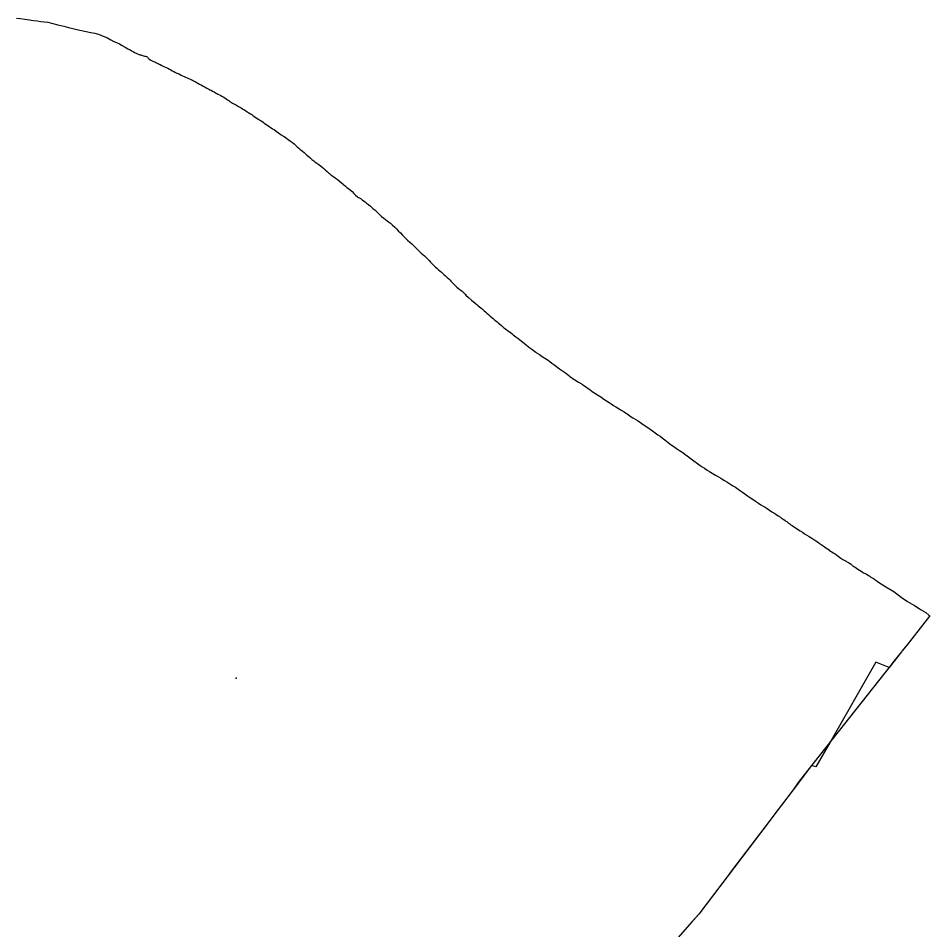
# Model space of a CAD drawing. Header units: inches. Extents: x 11258954 to 11313122, y 3645444 to 3695200.
# Drawn here: x 11306228 to 11313122, y 3665357 to 3672261 of the extents above; entities that cross this region are included whole.
import ezdxf

# ---------------------------------------------------------------- set-up
doc = ezdxf.new("R2010")
doc.units = ezdxf.units.IN
doc.header["$MEASUREMENT"] = 0
for name, color, linetype in [('AnnexationHistory', 183, 'Continuous'), ('RecyclingCenter', 61, 'Continuous'), ('ZipCode', 108, 'Continuous')]:
    doc.layers.add(name, color=color, linetype=linetype)

msp = doc.modelspace()

# ---------------------------------------------------------------- linework, layer by layer
at = {"layer": 'AnnexationHistory'}
msp.add_polyline3d([(11306215.75, 3672261.1875, 0), (11306244.25, 3672258.25, 0), (11306278.6565, 3672254.1875, 0), (11306314.25, 3672249.1875, 0), (11306343.6565, 3672244.6875, 0), (11306371.719, 3672240.75, 0), (11306398.0315, 3672237.6875, 0), (11306425.594, 3672234.5, 0), (11306452.5315, 3672230.625, 0), (11306490.219, 3672222.6875, 0), (11306528.219, 3672212.5, 0), (11306572.5625, 3672200.4375, 0), (11306609.1875, 3672191.25, 0), (11306640.6875, 3672183.75, 0), (11306670.5315, 3672176.9375, 0), (11306705.625, 3672169, 0), (11306742.6565, 3672160.8125, 0), (11306778.2815, 3672153.375, 0), (11306806.9065, 3672147.5625, 0), (11306836.4065, 3672139.6875, 0), (11306871.344, 3672126.5, 0), (11306903.125, 3672111.75, 0), (11306928.5, 3672098.625, 0), (11306952.1565, 3672086.25, 0), (11306971.844, 3672076.5625, 0), (11306992.9065, 3672066.375, 0), (11307013.4065, 3672056, 0), (11307035.6875, 3672043.625, 0), (11307058.125, 3672030.5625, 0), (11307073.591, 3672021.809, 0), (11307084.4065, 3672015.6875, 0), (11307097.125, 3672008.4375, 0), (11307108.2815, 3672002.5, 0), (11307113.344, 3672000, 0), (11307119.625, 3671997.25, 0), (11307128.969, 3671993.0625, 0), (11307136.469, 3671989.625, 0), (11307143.0315, 3671986.875, 0), (11307148.469, 3671985.0625, 0), (11307154.844, 3671983.1875, 0), (11307161.219, 3671981.4375, 0), (11307168.469, 3671979.4375, 0), (11307175.6875, 3671977.5, 0), (11307184.219, 3671975.25, 0), (11307190.0625, 3671973.9375, 0), (11307195.0625, 3671972.8125, 0), (11307199.219, 3671971.25, 0), (11307202.125, 3671969.0625, 0), (11307205, 3671966.0625, 0), (11307207.625, 3671962.875, 0), (11307210.6565, 3671959.1875, 0), (11307214.0315, 3671955.75, 0), (11307218.8125, 3671952.0625, 0), (11307231.25, 3671944.4375, 0), (11307241.6565, 3671939.1875, 0), (11307251.219, 3671934.875, 0), (11307260.125, 3671930.625, 0), (11307269.844, 3671925.8125, 0), (11307279.219, 3671921.25, 0), (11307286.1565, 3671918, 0), (11307293.469, 3671914.5625, 0), (11307302.625, 3671910.25, 0), (11307315.344, 3671904.0625, 0), (11307325.5, 3671899.0625, 0), (11307334.4065, 3671894.6875, 0), (11307345.875, 3671889, 0), (11307358.75, 3671882.5, 0), (11307371.219, 3671875.875, 0), (11307381.5, 3671870.125, 0), (11307392.094, 3671864.25, 0), (11307405.1875, 3671857.5, 0), (11307418.094, 3671851.4375, 0), (11307428.844, 3671846.625, 0), (11307438.4065, 3671842.25, 0), (11307448.5, 3671837.1875, 0), (11307459.6565, 3671831.4375, 0), (11307470.7815, 3671825.875, 0), (11307482.0315, 3671820.8125, 0), (11307493.5625, 3671815.9375, 0), (11307507, 3671810.25, 0), (11307529.4375, 3671800.25, 0), (11307538.1875, 3671796.0625, 0), (11307545.5315, 3671792.1875, 0), (11307554.0315, 3671787.5625, 0), (11307562.594, 3671782.875, 0), (11307574, 3671776.6875, 0), (11307585.25, 3671770.625, 0), (11307598.1875, 3671763.5, 0), (11307611, 3671756.25, 0), (11307622.125, 3671749.8125, 0), (11307630.969, 3671744.6875, 0), (11307641.6565, 3671738.8125, 0), (11307655.094, 3671731.75, 0), (11307668.5625, 3671724.875, 0), (11307677.3125, 3671720.4375, 0), (11307686.094, 3671716, 0), (11307696.375, 3671710.6875, 0), (11307709.344, 3671703.8125, 0), (11307720.4375, 3671697.8125, 0), (11307729.969, 3671692.6875, 0), (11307738.9065, 3671687.875, 0), (11307749.1565, 3671682.25, 0), (11307759.344, 3671676.6875, 0), (11307769.0625, 3671671.25, 0), (11307778.6875, 3671665.5, 0), (11307789.9375, 3671658.3125, 0), (11307801.625, 3671650.4375, 0), (11307811.4375, 3671643.6875, 0), (11307820.344, 3671637.6875, 0), (11307826.9375, 3671633.5, 0), (11307834.3125, 3671629.0625, 0), (11307841.5315, 3671624.6875, 0), (11307849.5625, 3671619.8125, 0), (11307857.8125, 3671614.875, 0), (11307867.9375, 3671609.125, 0), (11307878.594, 3671603.4375, 0), (11307887.5315, 3671598.875, 0), (11307895.125, 3671594.6875, 0), (11307903.9065, 3671589.0625, 0), (11307913.875, 3671582.5, 0), (11307923.5315, 3671576.5, 0), (11307928.0315, 3671574, 0), (11307932.7815, 3671571.375, 0), (11307938.5315, 3671567.9375, 0), (11307948.594, 3671561, 0), (11307956.5315, 3671555, 0), (11307963.344, 3671550.125, 0), (11307972.844, 3671544.75, 0), (11307984.125, 3671538.75, 0), (11307994.9375, 3671532.3125, 0), (11308002.875, 3671526.375, 0), (11308010.625, 3671520, 0), (11308020.125, 3671512.6875, 0), (11308032.1565, 3671504.5, 0), (11308042.625, 3671498, 0), (11308052.125, 3671492.5, 0), (11308060.9065, 3671487.3125, 0), (11308070.5625, 3671481.3125, 0), (11308079.719, 3671475.125, 0), (11308086.875, 3671469.875, 0), (11308094.125, 3671464.375, 0), (11308103.125, 3671457.75, 0), (11308115.1565, 3671449.3125, 0), (11308125.25, 3671442.5, 0), (11308133.5, 3671437.125, 0), (11308141.6875, 3671431.875, 0), (11308151.719, 3671425.4375, 0), (11308162.6875, 3671418.5, 0), (11308178.5, 3671407.3125, 0), (11308196.1565, 3671394.9375, 0), (11308217.5, 3671380.125, 0), (11308233.219, 3671369.25, 0), (11308246.375, 3671360.1875, 0), (11308256.875, 3671353.125, 0), (11308270.1875, 3671344.0625, 0), (11308286.375, 3671332.375, 0), (11308294.114, 3671326.415, 0), (11308302.2815, 3671320.125, 0), (11308313.969, 3671310.375, 0), (11308325.344, 3671300.3125, 0), (11308338.6875, 3671288.375, 0), (11308350.4065, 3671278.0625, 0), (11308360.469, 3671269.3125, 0), (11308368.875, 3671262.125, 0), (11308378.2815, 3671254.25, 0), (11308389.5, 3671244.875, 0), (11308400.6565, 3671235.375, 0), (11308410.9375, 3671226.3125, 0), (11308421.125, 3671217.25, 0), (11308433.2815, 3671206.75, 0), (11308449.1565, 3671193.25, 0), (11308462.844, 3671181.75, 0), (11308474.875, 3671172.375, 0), (11308486.844, 3671163.875, 0), (11308500.7815, 3671154.125, 0), (11308514.469, 3671144.1875, 0), (11308526.75, 3671134.375, 0), (11308538.625, 3671123.875, 0), (11308552.4375, 3671111.375, 0), (11308563.8125, 3671101.125, 0), (11308573.625, 3671092.3125, 0), (11308581.25, 3671085.5625, 0), (11308593.094, 3671076.25, 0), (11308608.719, 3671065.0625, 0), (11308624.844, 3671053.75, 0), (11308640.25, 3671042.75, 0), (11308654.969, 3671031.5625, 0), (11308671.625, 3671018, 0), (11308687.969, 3671003.8125, 0), (11308702.0315, 3670991.3125, 0), (11308714.0315, 3670981.5625, 0), (11308725.844, 3670972.9375, 0), (11308739.7815, 3670962.1875, 0), (11308753.219, 3670950.375, 0), (11308766.1565, 3670936.3125, 0), (11308778.8125, 3670922.625, 0), (11308795.219, 3670909.8125, 0), (11308801.875, 3670905.9375, 0), (11308807.969, 3670902.6875, 0), (11308812.8125, 3670900.1875, 0), (11308820.6565, 3670894.8125, 0), (11308829.9375, 3670887.3125, 0), (11308839.4065, 3670879.625, 0), (11308851.25, 3670871, 0), (11308863.0315, 3670863, 0), (11308876.4065, 3670853, 0), (11308891.219, 3670840.4375, 0), (11308893.2245, 3670838.605, 0), (11308903.5315, 3670829.1875, 0), (11308913.4065, 3670820, 0), (11308923.9065, 3670810.6875, 0), (11308936.844, 3670799.25, 0), (11308949.8125, 3670787.4375, 0), (11308963.344, 3670774.375, 0), (11308976.6565, 3670761.625, 0), (11308992.7815, 3670747.8125, 0), (11309006.375, 3670737.3125, 0), (11309018.5, 3670728.4375, 0), (11309028.375, 3670721.4375, 0), (11309042.469, 3670710.3125, 0), (11309058.969, 3670695.625, 0), (11309075.1875, 3670680.25, 0), (11309088.969, 3670666.5625, 0), (11309102.4065, 3670652.75, 0), (11309117.969, 3670636.625, 0), (11309133.594, 3670620.375, 0), (11309138.5925, 3670615.192, 0), (11309147.1565, 3670606.3125, 0), (11309158.7815, 3670594.8125, 0), (11309172.4065, 3670582.4375, 0), (11309188.6565, 3670568, 0), (11309204.5625, 3670553.4375, 0), (11309217.1565, 3670541.0625, 0), (11309229.6875, 3670528.4375, 0), (11309244.75, 3670513.625, 0), (11309261.625, 3670497.5625, 0), (11309276.1565, 3670484.125, 0), (11309288.5625, 3670473.25, 0), (11309299.9065, 3670463.5, 0), (11309313.0625, 3670451.5625, 0), (11309325.75, 3670439.25, 0), (11309336.0625, 3670428.125, 0), (11309346.1565, 3670416.8125, 0), (11309358.344, 3670403.875, 0), (11309372.4065, 3670390.0625, 0), (11309384.7815, 3670378.5, 0), (11309395.1565, 3670369.0625, 0), (11309404.9065, 3670360.25, 0), (11309416.594, 3670349.6875, 0), (11309428.344, 3670339.25, 0), (11309448.0315, 3670321.9375, 0), (11309459.344, 3670311.6875, 0), (11309472.844, 3670299.1875, 0), (11309484.4375, 3670288.375, 0), (11309494.125, 3670278.875, 0), (11309502.3125, 3670270.375, 0), (11309511.75, 3670260.4375, 0), (11309521.3125, 3670250.5, 0), (11309533.25, 3670238.75, 0), (11309545.625, 3670227.5625, 0), (11309560.719, 3670214.875, 0), (11309574.875, 3670203.5625, 0), (11309587, 3670194, 0), (11309596.719, 3670185.6875, 0), (11309601.9065, 3670180.25, 0), (11309607.75, 3670173.3125, 0), (11309613.9065, 3670165.6875, 0), (11309634.0625, 3670147.5, 0), (11309656.4065, 3670127.9375, 0), (11309683.094, 3670105.5, 0), (11309696.3125, 3670094.6875, 0), (11309707.719, 3670085.5, 0), (11309716.6875, 3670078.3125, 0), (11309727, 3670069.75, 0), (11309739.7815, 3670058.8125, 0), (11309752.5, 3670047.6875, 0), (11309762.375, 3670039, 0), (11309772.1875, 3670030.25, 0), (11309783.875, 3670019.9375, 0), (11309798.0315, 3670007.375, 0), (11309810.0315, 3669996.75, 0), (11309820.094, 3669988.125, 0), (11309828.844, 3669981.0625, 0), (11309839.344, 3669972.6875, 0), (11309849.875, 3669964.125, 0), (11309860.25, 3669955.1875, 0), (11309870.375, 3669946.25, 0), (11309882.0625, 3669935.9375, 0), (11309890.75, 3669928.4375, 0), (11309898.4065, 3669921.9375, 0), (11309904.6875, 3669916.75, 0), (11309915.094, 3669908.875, 0), (11309928.0315, 3669899.5, 0), (11309940.875, 3669890.125, 0), (11309941.1515, 3669889.914, 0), (11309950.5315, 3669882.75, 0), (11309960.125, 3669875.1875, 0), (11309971.6565, 3669866.125, 0), (11309990.6875, 3669851.5, 0), (11310006.844, 3669839.3125, 0), (11310019.6565, 3669829.75, 0), (11310035.125, 3669817.875, 0), (11310054.1565, 3669802.8125, 0), (11310073.0625, 3669787.5625, 0), (11310085.4375, 3669777.4375, 0), (11310097.9065, 3669767.5, 0), (11310112.6565, 3669756.125, 0), (11310132.1565, 3669741.625, 0), (11310141.8125, 3669734.5625, 0), (11310148.1555, 3669730.0705, 0), (11310152.844, 3669726.75, 0), (11310169.75, 3669715.75, 0), (11310190.8125, 3669702.625, 0), (11310211.625, 3669689.5625, 0), (11310223.594, 3669681.6875, 0), (11310235.5, 3669673.4375, 0), (11310249.219, 3669663.375, 0), (11310264.75, 3669651.8125, 0), (11310278.0315, 3669641.8125, 0), (11310289.0315, 3669633.1875, 0), (11310298.9065, 3669625.375, 0), (11310310.6875, 3669616.3125, 0), (11310322.8125, 3669607.5625, 0), (11310336.75, 3669598.375, 0), (11310350.719, 3669589.4375, 0), (11310366.625, 3669578.375, 0), (11310380.1565, 3669568.1875, 0), (11310391.6565, 3669559.125, 0), (11310400.8125, 3669551.5625, 0), (11310411.4065, 3669543.1875, 0), (11310424.719, 3669533.5625, 0), (11310438.4065, 3669524.375, 0), (11310449.9375, 3669517.3125, 0), (11310461.5625, 3669510.5625, 0), (11310475.1875, 3669502.375, 0), (11310491.9065, 3669491.875, 0), (11310506.125, 3669482.625, 0), (11310517.1875, 3669475.1875, 0), (11310532.0315, 3669464.6875, 0), (11310550.625, 3669451.4375, 0), (11310569.7815, 3669438, 0), (11310590.125, 3669424.375, 0), (11310610.125, 3669411.3125, 0), (11310633.1875, 3669396.1875, 0), (11310657.344, 3669379.875, 0), (11310678.25, 3669365.5, 0), (11310696.5625, 3669353, 0), (11310712, 3669342.875, 0), (11310729.6565, 3669331.625, 0), (11310746.969, 3669320.8125, 0), (11310759.625, 3669313.0625, 0), (11310772.6565, 3669305.0625, 0), (11310788.344, 3669295.375, 0), (11310809.6565, 3669282.0625, 0), (11310827.4065, 3669270.9375, 0), (11310841.75, 3669261.8125, 0), (11310857.344, 3669251.5625, 0), (11310876.25, 3669239, 0), (11310895.1565, 3669226.4375, 0), (11310910.4375, 3669216.4375, 0), (11310925.719, 3669206.4375, 0), (11310943.75, 3669194.625, 0), (11310968.5, 3669178.3125, 0), (11310989.625, 3669164.3125, 0), (11311007.344, 3669152.4375, 0), (11311025.0625, 3669140, 0), (11311045.719, 3669125.1875, 0), (11311066.125, 3669110.25, 0), (11311082.719, 3669098.0625, 0), (11311096.972, 3669087.4925, 0), (11311099.4065, 3669085.6875, 0), (11311118.9065, 3669071.0625, 0), (11311144.719, 3669051.3125, 0), (11311166.7815, 3669034.3125, 0), (11311185.9065, 3669020.25, 0), (11311206.4375, 3669006.5625, 0), (11311230.4375, 3668990.875, 0), (11311253.6875, 3668975.0625, 0), (11311270.375, 3668962.6875, 0), (11311287.125, 3668949.6875, 0), (11311307.5, 3668934.0625, 0), (11311338.375, 3668911.25, 0), (11311364.4375, 3668892.5625, 0), (11311385.469, 3668877.875, 0), (11311399.844, 3668868.0625, 0), (11311417.7815, 3668855.9375, 0), (11311437.469, 3668842.6875, 0), (11311456, 3668831.9375, 0), (11311476.8125, 3668819.6875, 0), (11311502.25, 3668804.5, 0), (11311524, 3668791.4375, 0), (11311541.7815, 3668780.75, 0), (11311556.469, 3668771.6875, 0), (11311569.969, 3668763.125, 0), (11311585.969, 3668753, 0), (11311602.0625, 3668743.0625, 0), (11311617.8125, 3668733.625, 0), (11311633.5315, 3668724.125, 0), (11311652.0315, 3668712.25, 0), (11311672.875, 3668698.0625, 0), (11311690.2815, 3668685.875, 0), (11311704.625, 3668675.6875, 0), (11311722.8125, 3668663.1875, 0), (11311744.625, 3668648.375, 0), (11311766.4375, 3668633.5, 0), (11311785.3125, 3668620.375, 0), (11311804.1565, 3668607.3125, 0), (11311826.4375, 3668592.5, 0), (11311845.4375, 3668580.375, 0), (11311861.969, 3668570.0625, 0), (11311876.0315, 3668561.125, 0), (11311891.75, 3668550.75, 0), (11311910, 3668538.8125, 0), (11311928.219, 3668527.3125, 0), (11311943.469, 3668518.25, 0), (11311958.844, 3668508.9375, 0), (11311976.594, 3668496.9375, 0), (11311992.3125, 3668485.375, 0), (11312000, 3668479.625, 0), (11312008.594, 3668474.4375, 0), (11312018.8125, 3668467.6875, 0), (11312027.344, 3668461.6875, 0), (11312034.3125, 3668456.625, 0), (11312039.8125, 3668452.5, 0), (11312046.375, 3668447.6875, 0), (11312054.5315, 3668441.8125, 0), (11312062.8125, 3668435.875, 0), (11312072.1875, 3668429.25, 0), (11312081.469, 3668422.8125, 0), (11312092.625, 3668415.25, 0), (11312107.1875, 3668405.5, 0), (11312119.594, 3668397.3125, 0), (11312129.625, 3668390.6875, 0), (11312142.75, 3668382.125, 0), (11312158.9065, 3668371.75, 0), (11312175.4065, 3668361.25, 0), (11312192.8125, 3668350.375, 0), (11312209.875, 3668339.75, 0), (11312229.4375, 3668327.25, 0), (11312246.1565, 3668316.4375, 0), (11312260.719, 3668306.875, 0), (11312273.0315, 3668298.4375, 0), (11312285.6565, 3668289.25, 0), (11312300.2815, 3668278.6875, 0), (11312314.844, 3668268.625, 0), (11312325.625, 3668261.75, 0), (11312336.6875, 3668254.8125, 0), (11312349.625, 3668246.25, 0), (11312360.8735, 3668238.228, 0), (11312361.719, 3668237.625, 0), (11312371.875, 3668230.125, 0), (11312380.25, 3668224.25, 0), (11312391.6565, 3668217.125, 0), (11312405.5315, 3668208.5, 0), (11312419.0315, 3668199.4375, 0), (11312428.7815, 3668191.9375, 0), (11312438.469, 3668184.1875, 0), (11312450.4375, 3668175.625, 0), (11312465.4375, 3668166.125, 0), (11312478.469, 3668158.625, 0), (11312490.4375, 3668152.0625, 0), (11312495.7815, 3668149.125, 0), (11312501.6565, 3668145.875, 0), (11312507.4375, 3668142.625, 0), (11312513.969, 3668138.875, 0), (11312520.344, 3668134.6875, 0), (11312527.25, 3668129.25, 0), (11312532.0625, 3668125, 0), (11312536.1565, 3668121.125, 0), (11312539.4375, 3668118.0625, 0), (11312546.9375, 3668112.625, 0), (11312556.7815, 3668106.75, 0), (11312566.844, 3668100.8125, 0), (11312578.344, 3668093, 0), (11312589.344, 3668085.0625, 0), (11312602.6565, 3668076.4375, 0), (11312612.625, 3668070.8125, 0), (11312621.375, 3668066.1875, 0), (11312628.6565, 3668062.4375, 0), (11312637.594, 3668057.5, 0), (11312648.094, 3668051.1875, 0), (11312658.469, 3668044.625, 0), (11312667.594, 3668038.6875, 0), (11312676.6875, 3668032.8125, 0), (11312687.469, 3668026.0625, 0), (11312695.969, 3668020.875, 0), (11312703.3125, 3668016.5, 0), (11312709.0625, 3668013.0625, 0), (11312716.3125, 3668007.9375, 0), (11312725.094, 3668000.8125, 0), (11312726.0315, 3668000, 0), (11312788.844, 3667959.5625, 0), (11312851.2815, 3667923.125, 0), (11312905.5, 3667880.75, 0), (11312953.125, 3667847.5, 0), (11313005.9375, 3667818.3125, 0), (11313042.0625, 3667795.0625, 0), (11313057.1565, 3667785.3125, 0), (11313091.375, 3667764.125, 0), (11313113.9725, 3667745.8515, 0), (11313121.75, 3667739.5625, 0), (11313102.2455, 3667713.489, 0), (11313085.75, 3667691.4375, 0), (11312950, 3667520.3125, 0), (11312911.2815, 3667471.5625, 0), (11312907.0625, 3667466.25, 0), (11312850.8125, 3667395.6875, 0), (11312829.75, 3667369.25, 0), (11312200.1875, 3666572.6875, 0), (11312127.4065, 3666477.4375, 0), (11312087.9065, 3666424, 0), (11312000, 3666306.736, 0), (11311951.111, 3666241.5195, 0), (11311881.5175, 3666149.553, 0), (11311622.844, 3665809.125, 0), (11311597.5315, 3665775.8125, 0), (11311557.375, 3665722.9375, 0), (11311376.344, 3665482.9375, 0), (11311326.258, 3665426.6925, 0), (11311145.094, 3665223.25, 0)], dxfattribs=at)
at = {"layer": 'RecyclingCenter'}
msp.add_point((11307875.3453, 3667269.0894), dxfattribs=at)
at = {"layer": 'ZipCode'}
msp.add_polyline3d([(11306215.75, 3672261.1875, 0), (11306244.25, 3672258.25, 0), (11306278.6565, 3672254.1875, 0), (11306314.25, 3672249.1875, 0), (11306343.6565, 3672244.6875, 0), (11306371.719, 3672240.75, 0), (11306398.0315, 3672237.6875, 0), (11306425.594, 3672234.5, 0), (11306452.5315, 3672230.625, 0), (11306490.219, 3672222.6875, 0), (11306528.219, 3672212.5, 0), (11306572.5625, 3672200.4375, 0), (11306609.1875, 3672191.25, 0), (11306640.6875, 3672183.75, 0), (11306670.5315, 3672176.9375, 0), (11306705.625, 3672169, 0), (11306742.6565, 3672160.8125, 0), (11306778.2815, 3672153.375, 0), (11306806.9065, 3672147.5625, 0), (11306836.4065, 3672139.6875, 0), (11306871.344, 3672126.5, 0), (11306903.125, 3672111.75, 0), (11306928.5, 3672098.625, 0), (11306952.1565, 3672086.25, 0), (11306971.844, 3672076.5625, 0), (11306992.9065, 3672066.375, 0), (11307013.4065, 3672056, 0), (11307035.6875, 3672043.625, 0), (11307058.125, 3672030.5625, 0), (11307073.591, 3672021.809, 0), (11307084.4065, 3672015.6875, 0), (11307097.125, 3672008.4375, 0), (11307108.2815, 3672002.5, 0), (11307113.344, 3672000, 0), (11307119.625, 3671997.25, 0), (11307128.969, 3671993.0625, 0), (11307136.469, 3671989.625, 0), (11307143.0315, 3671986.875, 0), (11307148.469, 3671985.0625, 0), (11307154.844, 3671983.1875, 0), (11307161.219, 3671981.4375, 0), (11307168.469, 3671979.4375, 0), (11307175.6875, 3671977.5, 0), (11307184.219, 3671975.25, 0), (11307190.0625, 3671973.9375, 0), (11307195.0625, 3671972.8125, 0), (11307199.219, 3671971.25, 0), (11307202.125, 3671969.0625, 0), (11307205, 3671966.0625, 0), (11307207.625, 3671962.875, 0), (11307210.6565, 3671959.1875, 0), (11307214.0315, 3671955.75, 0), (11307218.8125, 3671952.0625, 0), (11307231.25, 3671944.4375, 0), (11307241.6565, 3671939.1875, 0), (11307251.219, 3671934.875, 0), (11307260.125, 3671930.625, 0), (11307269.844, 3671925.8125, 0), (11307279.219, 3671921.25, 0), (11307286.1565, 3671918, 0), (11307293.469, 3671914.5625, 0), (11307302.625, 3671910.25, 0), (11307315.344, 3671904.0625, 0), (11307325.5, 3671899.0625, 0), (11307334.4065, 3671894.6875, 0), (11307345.875, 3671889, 0), (11307358.75, 3671882.5, 0), (11307371.219, 3671875.875, 0), (11307381.5, 3671870.125, 0), (11307392.094, 3671864.25, 0), (11307405.1875, 3671857.5, 0), (11307418.094, 3671851.4375, 0), (11307428.844, 3671846.625, 0), (11307438.4065, 3671842.25, 0), (11307448.5, 3671837.1875, 0), (11307459.6565, 3671831.4375, 0), (11307470.7815, 3671825.875, 0), (11307482.0315, 3671820.8125, 0), (11307493.5625, 3671815.9375, 0), (11307507, 3671810.25, 0), (11307529.4375, 3671800.25, 0), (11307538.1875, 3671796.0625, 0), (11307545.5315, 3671792.1875, 0), (11307554.0315, 3671787.5625, 0), (11307562.594, 3671782.875, 0), (11307574, 3671776.6875, 0), (11307585.25, 3671770.625, 0), (11307598.1875, 3671763.5, 0), (11307611, 3671756.25, 0), (11307622.125, 3671749.8125, 0), (11307630.969, 3671744.6875, 0), (11307641.6565, 3671738.8125, 0), (11307655.094, 3671731.75, 0), (11307668.5625, 3671724.875, 0), (11307677.3125, 3671720.4375, 0), (11307686.094, 3671716, 0), (11307696.375, 3671710.6875, 0), (11307709.344, 3671703.8125, 0), (11307720.4375, 3671697.8125, 0), (11307729.969, 3671692.6875, 0), (11307738.9065, 3671687.875, 0), (11307749.1565, 3671682.25, 0), (11307759.344, 3671676.6875, 0), (11307769.0625, 3671671.25, 0), (11307778.6875, 3671665.5, 0), (11307789.9375, 3671658.3125, 0), (11307801.625, 3671650.4375, 0), (11307811.4375, 3671643.6875, 0), (11307820.344, 3671637.6875, 0), (11307826.9375, 3671633.5, 0), (11307834.3125, 3671629.0625, 0), (11307841.5315, 3671624.6875, 0), (11307849.5625, 3671619.8125, 0), (11307857.8125, 3671614.875, 0), (11307867.9375, 3671609.125, 0), (11307878.594, 3671603.4375, 0), (11307887.5315, 3671598.875, 0), (11307895.125, 3671594.6875, 0), (11307903.9065, 3671589.0625, 0), (11307913.875, 3671582.5, 0), (11307923.5315, 3671576.5, 0), (11307928.0315, 3671574, 0), (11307932.7815, 3671571.375, 0), (11307938.5315, 3671567.9375, 0), (11307948.594, 3671561, 0), (11307956.5315, 3671555, 0), (11307963.344, 3671550.125, 0), (11307972.844, 3671544.75, 0), (11307984.125, 3671538.75, 0), (11307994.9375, 3671532.3125, 0), (11308002.875, 3671526.375, 0), (11308010.625, 3671520, 0), (11308020.125, 3671512.6875, 0), (11308032.1565, 3671504.5, 0), (11308042.625, 3671498, 0), (11308052.125, 3671492.5, 0), (11308060.9065, 3671487.3125, 0), (11308070.5625, 3671481.3125, 0), (11308079.719, 3671475.125, 0), (11308086.875, 3671469.875, 0), (11308094.125, 3671464.375, 0), (11308103.125, 3671457.75, 0), (11308115.1565, 3671449.3125, 0), (11308125.25, 3671442.5, 0), (11308133.5, 3671437.125, 0), (11308141.6875, 3671431.875, 0), (11308151.719, 3671425.4375, 0), (11308162.6875, 3671418.5, 0), (11308178.5, 3671407.3125, 0), (11308196.1565, 3671394.9375, 0), (11308217.5, 3671380.125, 0), (11308233.219, 3671369.25, 0), (11308246.375, 3671360.1875, 0), (11308256.875, 3671353.125, 0), (11308270.1875, 3671344.0625, 0), (11308286.375, 3671332.375, 0), (11308294.114, 3671326.415, 0), (11308302.2815, 3671320.125, 0), (11308313.969, 3671310.375, 0), (11308325.344, 3671300.3125, 0), (11308338.6875, 3671288.375, 0), (11308350.4065, 3671278.0625, 0), (11308360.469, 3671269.3125, 0), (11308368.875, 3671262.125, 0), (11308378.2815, 3671254.25, 0), (11308389.5, 3671244.875, 0), (11308400.6565, 3671235.375, 0), (11308410.9375, 3671226.3125, 0), (11308421.125, 3671217.25, 0), (11308433.2815, 3671206.75, 0), (11308449.1565, 3671193.25, 0), (11308462.844, 3671181.75, 0), (11308474.875, 3671172.375, 0), (11308486.844, 3671163.875, 0), (11308500.7815, 3671154.125, 0), (11308514.469, 3671144.1875, 0), (11308526.75, 3671134.375, 0), (11308538.625, 3671123.875, 0), (11308552.4375, 3671111.375, 0), (11308563.8125, 3671101.125, 0), (11308573.625, 3671092.3125, 0), (11308581.25, 3671085.5625, 0), (11308593.094, 3671076.25, 0), (11308608.719, 3671065.0625, 0), (11308624.844, 3671053.75, 0), (11308640.25, 3671042.75, 0), (11308654.969, 3671031.5625, 0), (11308671.625, 3671018, 0), (11308687.969, 3671003.8125, 0), (11308702.0315, 3670991.3125, 0), (11308714.0315, 3670981.5625, 0), (11308725.844, 3670972.9375, 0), (11308739.7815, 3670962.1875, 0), (11308753.219, 3670950.375, 0), (11308766.1565, 3670936.3125, 0), (11308778.8125, 3670922.625, 0), (11308795.219, 3670909.8125, 0), (11308801.875, 3670905.9375, 0), (11308807.969, 3670902.6875, 0), (11308812.8125, 3670900.1875, 0), (11308820.6565, 3670894.8125, 0), (11308829.9375, 3670887.3125, 0), (11308839.4065, 3670879.625, 0), (11308851.25, 3670871, 0), (11308863.0315, 3670863, 0), (11308876.4065, 3670853, 0), (11308891.219, 3670840.4375, 0), (11308893.2245, 3670838.605, 0), (11308903.5315, 3670829.1875, 0), (11308913.4065, 3670820, 0), (11308923.9065, 3670810.6875, 0), (11308936.844, 3670799.25, 0), (11308949.8125, 3670787.4375, 0), (11308963.344, 3670774.375, 0), (11308976.6565, 3670761.625, 0), (11308992.7815, 3670747.8125, 0), (11309006.375, 3670737.3125, 0), (11309018.5, 3670728.4375, 0), (11309028.375, 3670721.4375, 0), (11309042.469, 3670710.3125, 0), (11309058.969, 3670695.625, 0), (11309075.1875, 3670680.25, 0), (11309088.969, 3670666.5625, 0), (11309102.4065, 3670652.75, 0), (11309117.969, 3670636.625, 0), (11309133.594, 3670620.375, 0), (11309138.5925, 3670615.192, 0), (11309147.1565, 3670606.3125, 0), (11309158.7815, 3670594.8125, 0), (11309172.4065, 3670582.4375, 0), (11309188.6565, 3670568, 0), (11309204.5625, 3670553.4375, 0), (11309217.1565, 3670541.0625, 0), (11309229.6875, 3670528.4375, 0), (11309244.75, 3670513.625, 0), (11309261.625, 3670497.5625, 0), (11309276.1565, 3670484.125, 0), (11309288.5625, 3670473.25, 0), (11309299.9065, 3670463.5, 0), (11309313.0625, 3670451.5625, 0), (11309325.75, 3670439.25, 0), (11309336.0625, 3670428.125, 0), (11309346.1565, 3670416.8125, 0), (11309358.344, 3670403.875, 0), (11309372.4065, 3670390.0625, 0), (11309384.7815, 3670378.5, 0), (11309395.1565, 3670369.0625, 0), (11309404.9065, 3670360.25, 0), (11309416.594, 3670349.6875, 0), (11309428.344, 3670339.25, 0), (11309448.0315, 3670321.9375, 0), (11309459.344, 3670311.6875, 0), (11309472.844, 3670299.1875, 0), (11309484.4375, 3670288.375, 0), (11309494.125, 3670278.875, 0), (11309502.3125, 3670270.375, 0), (11309511.75, 3670260.4375, 0), (11309521.3125, 3670250.5, 0), (11309533.25, 3670238.75, 0), (11309545.625, 3670227.5625, 0), (11309560.719, 3670214.875, 0), (11309574.875, 3670203.5625, 0), (11309587, 3670194, 0), (11309596.719, 3670185.6875, 0), (11309601.9065, 3670180.25, 0), (11309607.75, 3670173.3125, 0), (11309613.9065, 3670165.6875, 0), (11309634.0625, 3670147.5, 0), (11309656.4065, 3670127.9375, 0), (11309683.094, 3670105.5, 0), (11309696.3125, 3670094.6875, 0), (11309707.719, 3670085.5, 0), (11309716.6875, 3670078.3125, 0), (11309727, 3670069.75, 0), (11309739.7815, 3670058.8125, 0), (11309752.5, 3670047.6875, 0), (11309762.375, 3670039, 0), (11309772.1875, 3670030.25, 0), (11309783.875, 3670019.9375, 0), (11309798.0315, 3670007.375, 0), (11309810.0315, 3669996.75, 0), (11309820.094, 3669988.125, 0), (11309828.844, 3669981.0625, 0), (11309839.344, 3669972.6875, 0), (11309849.875, 3669964.125, 0), (11309860.25, 3669955.1875, 0), (11309870.375, 3669946.25, 0), (11309882.0625, 3669935.9375, 0), (11309890.75, 3669928.4375, 0), (11309898.4065, 3669921.9375, 0), (11309904.6875, 3669916.75, 0), (11309915.094, 3669908.875, 0), (11309928.0315, 3669899.5, 0), (11309940.875, 3669890.125, 0), (11309941.1515, 3669889.914, 0), (11309950.5315, 3669882.75, 0), (11309960.125, 3669875.1875, 0), (11309971.6565, 3669866.125, 0), (11309990.6875, 3669851.5, 0), (11310006.844, 3669839.3125, 0), (11310019.6565, 3669829.75, 0), (11310035.125, 3669817.875, 0), (11310054.1565, 3669802.8125, 0), (11310073.0625, 3669787.5625, 0), (11310085.4375, 3669777.4375, 0), (11310097.9065, 3669767.5, 0), (11310112.6565, 3669756.125, 0), (11310132.1565, 3669741.625, 0), (11310141.8125, 3669734.5625, 0), (11310148.1555, 3669730.0705, 0), (11310152.844, 3669726.75, 0), (11310169.75, 3669715.75, 0), (11310190.8125, 3669702.625, 0), (11310211.625, 3669689.5625, 0), (11310223.594, 3669681.6875, 0), (11310235.5, 3669673.4375, 0), (11310249.219, 3669663.375, 0), (11310264.75, 3669651.8125, 0), (11310278.0315, 3669641.8125, 0), (11310289.0315, 3669633.1875, 0), (11310298.9065, 3669625.375, 0), (11310310.6875, 3669616.3125, 0), (11310322.8125, 3669607.5625, 0), (11310336.75, 3669598.375, 0), (11310350.719, 3669589.4375, 0), (11310366.625, 3669578.375, 0), (11310380.1565, 3669568.1875, 0), (11310391.6565, 3669559.125, 0), (11310400.8125, 3669551.5625, 0), (11310411.4065, 3669543.1875, 0), (11310424.719, 3669533.5625, 0), (11310438.4065, 3669524.375, 0), (11310449.9375, 3669517.3125, 0), (11310461.5625, 3669510.5625, 0), (11310475.1875, 3669502.375, 0), (11310491.9065, 3669491.875, 0), (11310506.125, 3669482.625, 0), (11310517.1875, 3669475.1875, 0), (11310532.0315, 3669464.6875, 0), (11310550.625, 3669451.4375, 0), (11310569.7815, 3669438, 0), (11310590.125, 3669424.375, 0), (11310610.125, 3669411.3125, 0), (11310633.1875, 3669396.1875, 0), (11310657.344, 3669379.875, 0), (11310678.25, 3669365.5, 0), (11310696.5625, 3669353, 0), (11310712, 3669342.875, 0), (11310729.6565, 3669331.625, 0), (11310746.969, 3669320.8125, 0), (11310759.625, 3669313.0625, 0), (11310772.6565, 3669305.0625, 0), (11310788.344, 3669295.375, 0), (11310809.6565, 3669282.0625, 0), (11310827.4065, 3669270.9375, 0), (11310841.75, 3669261.8125, 0), (11310857.344, 3669251.5625, 0), (11310876.25, 3669239, 0), (11310895.1565, 3669226.4375, 0), (11310910.4375, 3669216.4375, 0), (11310925.719, 3669206.4375, 0), (11310943.75, 3669194.625, 0), (11310968.5, 3669178.3125, 0), (11310989.625, 3669164.3125, 0), (11311007.344, 3669152.4375, 0), (11311025.0625, 3669140, 0), (11311045.719, 3669125.1875, 0), (11311066.125, 3669110.25, 0), (11311082.719, 3669098.0625, 0), (11311096.972, 3669087.4925, 0), (11311099.4065, 3669085.6875, 0), (11311118.9065, 3669071.0625, 0), (11311144.719, 3669051.3125, 0), (11311166.7815, 3669034.3125, 0), (11311185.9065, 3669020.25, 0), (11311206.4375, 3669006.5625, 0), (11311230.4375, 3668990.875, 0), (11311253.6875, 3668975.0625, 0), (11311270.375, 3668962.6875, 0), (11311287.125, 3668949.6875, 0), (11311307.5, 3668934.0625, 0), (11311338.375, 3668911.25, 0), (11311364.4375, 3668892.5625, 0), (11311385.469, 3668877.875, 0), (11311399.844, 3668868.0625, 0), (11311417.7815, 3668855.9375, 0), (11311437.469, 3668842.6875, 0), (11311456, 3668831.9375, 0), (11311476.8125, 3668819.6875, 0), (11311502.25, 3668804.5, 0), (11311524, 3668791.4375, 0), (11311541.7815, 3668780.75, 0), (11311556.469, 3668771.6875, 0), (11311569.969, 3668763.125, 0), (11311585.969, 3668753, 0), (11311602.0625, 3668743.0625, 0), (11311617.8125, 3668733.625, 0), (11311633.5315, 3668724.125, 0), (11311652.0315, 3668712.25, 0), (11311672.875, 3668698.0625, 0), (11311690.2815, 3668685.875, 0), (11311704.625, 3668675.6875, 0), (11311722.8125, 3668663.1875, 0), (11311744.625, 3668648.375, 0), (11311766.4375, 3668633.5, 0), (11311785.3125, 3668620.375, 0), (11311804.1565, 3668607.3125, 0), (11311826.4375, 3668592.5, 0), (11311845.4375, 3668580.375, 0), (11311861.969, 3668570.0625, 0), (11311876.0315, 3668561.125, 0), (11311891.75, 3668550.75, 0), (11311910, 3668538.8125, 0), (11311928.219, 3668527.3125, 0), (11311943.469, 3668518.25, 0), (11311958.844, 3668508.9375, 0), (11311976.594, 3668496.9375, 0), (11311992.3125, 3668485.375, 0), (11312000, 3668479.625, 0), (11312008.594, 3668474.4375, 0), (11312018.8125, 3668467.6875, 0), (11312027.344, 3668461.6875, 0), (11312034.3125, 3668456.625, 0), (11312039.8125, 3668452.5, 0), (11312046.375, 3668447.6875, 0), (11312054.5315, 3668441.8125, 0), (11312062.8125, 3668435.875, 0), (11312072.1875, 3668429.25, 0), (11312081.469, 3668422.8125, 0), (11312092.625, 3668415.25, 0), (11312107.1875, 3668405.5, 0), (11312119.594, 3668397.3125, 0), (11312129.625, 3668390.6875, 0), (11312142.75, 3668382.125, 0), (11312158.9065, 3668371.75, 0), (11312175.4065, 3668361.25, 0), (11312192.8125, 3668350.375, 0), (11312209.875, 3668339.75, 0), (11312229.4375, 3668327.25, 0), (11312246.1565, 3668316.4375, 0), (11312260.719, 3668306.875, 0), (11312273.0315, 3668298.4375, 0), (11312285.6565, 3668289.25, 0), (11312300.2815, 3668278.6875, 0), (11312314.844, 3668268.625, 0), (11312325.625, 3668261.75, 0), (11312336.6875, 3668254.8125, 0), (11312349.625, 3668246.25, 0), (11312360.8735, 3668238.228, 0), (11312361.719, 3668237.625, 0), (11312371.875, 3668230.125, 0), (11312380.25, 3668224.25, 0), (11312391.6565, 3668217.125, 0), (11312405.5315, 3668208.5, 0), (11312419.0315, 3668199.4375, 0), (11312428.7815, 3668191.9375, 0), (11312438.469, 3668184.1875, 0), (11312450.4375, 3668175.625, 0), (11312465.4375, 3668166.125, 0), (11312478.469, 3668158.625, 0), (11312490.4375, 3668152.0625, 0), (11312495.7815, 3668149.125, 0), (11312501.6565, 3668145.875, 0), (11312507.4375, 3668142.625, 0), (11312513.969, 3668138.875, 0), (11312520.344, 3668134.6875, 0), (11312527.25, 3668129.25, 0), (11312532.0625, 3668125, 0), (11312536.1565, 3668121.125, 0), (11312539.4375, 3668118.0625, 0), (11312546.9375, 3668112.625, 0), (11312556.7815, 3668106.75, 0), (11312566.844, 3668100.8125, 0), (11312578.344, 3668093, 0), (11312589.344, 3668085.0625, 0), (11312602.6565, 3668076.4375, 0), (11312612.625, 3668070.8125, 0), (11312621.375, 3668066.1875, 0), (11312628.6565, 3668062.4375, 0), (11312637.594, 3668057.5, 0), (11312648.094, 3668051.1875, 0), (11312658.469, 3668044.625, 0), (11312667.594, 3668038.6875, 0), (11312676.6875, 3668032.8125, 0), (11312687.469, 3668026.0625, 0), (11312695.969, 3668020.875, 0), (11312703.3125, 3668016.5, 0), (11312709.0625, 3668013.0625, 0), (11312716.3125, 3668007.9375, 0), (11312725.094, 3668000.8125, 0), (11312726.0315, 3668000, 0), (11312788.844, 3667959.5625, 0), (11312851.2815, 3667923.125, 0), (11312905.5, 3667880.75, 0), (11312953.125, 3667847.5, 0), (11313005.9375, 3667818.3125, 0), (11313042.0625, 3667795.0625, 0), (11313057.1565, 3667785.3125, 0), (11313091.375, 3667764.125, 0), (11313113.9725, 3667745.8515, 0), (11313121.75, 3667739.5625, 0), (11313102.2455, 3667713.489, 0), (11313085.75, 3667691.4375, 0), (11312950, 3667520.3125, 0), (11312911.2815, 3667471.5625, 0), (11312907.0625, 3667466.25, 0), (11312813.859, 3667348.948, 0), (11312713.3085, 3667389.9, 0), (11312367.5225, 3666784.4095, 0), (11312260.0205, 3666596.1685, 0), (11312228.0295, 3666607.915, 0), (11312087.9065, 3666424, 0), (11312000, 3666306.736, 0), (11311951.111, 3666241.5195, 0), (11311914.489, 3666193.1245, 0), (11311376.344, 3665482.9375, 0), (11309984.864, 3663909.724, 0)], dxfattribs=at)

doc.saveas('drawing.dxf')
